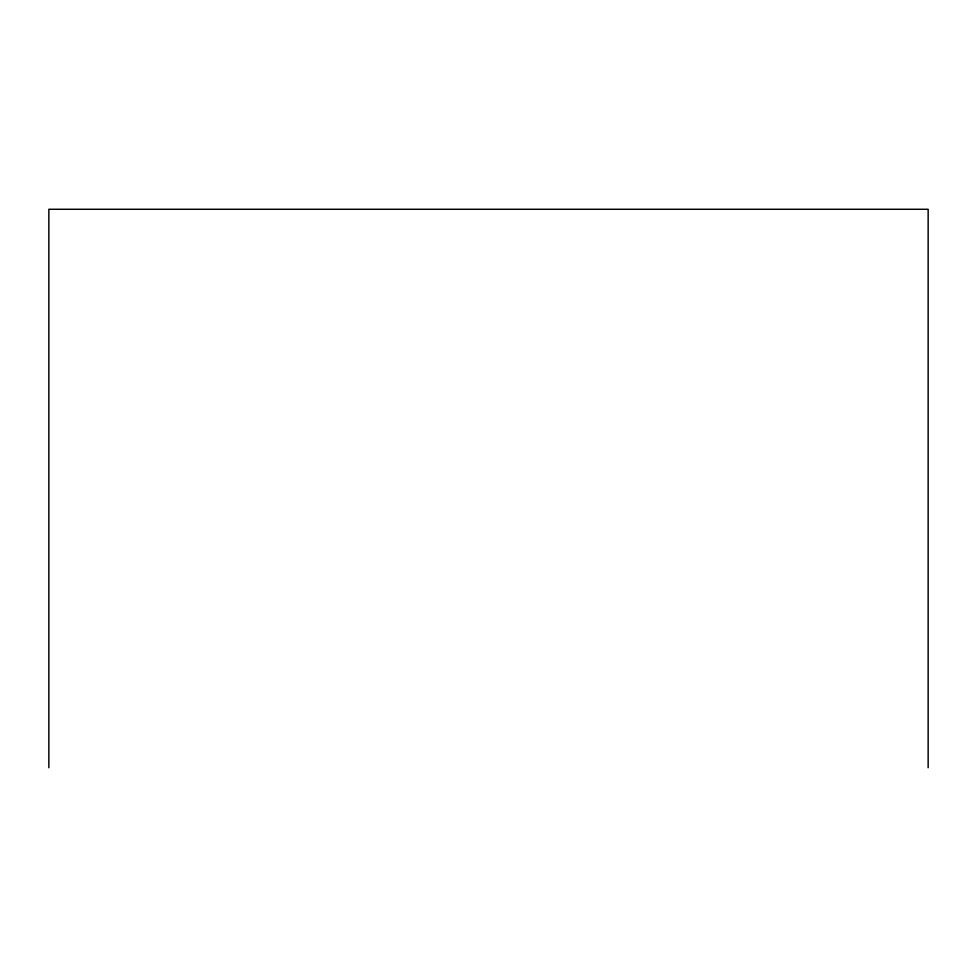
<?xml version="1.0" encoding="UTF-8"?>
<svg xmlns="http://www.w3.org/2000/svg" width="977" height="977" viewBox="0 0 977 977"><rect width="100%" height="100%" fill="white"/><g stroke="black" fill="none" stroke-linecap="round" stroke-linejoin="round"><path stroke-width="1.47" d="M928.15 767.727L928.15 209.273L48.85 209.273L48.85 767.727"/></g></svg>
